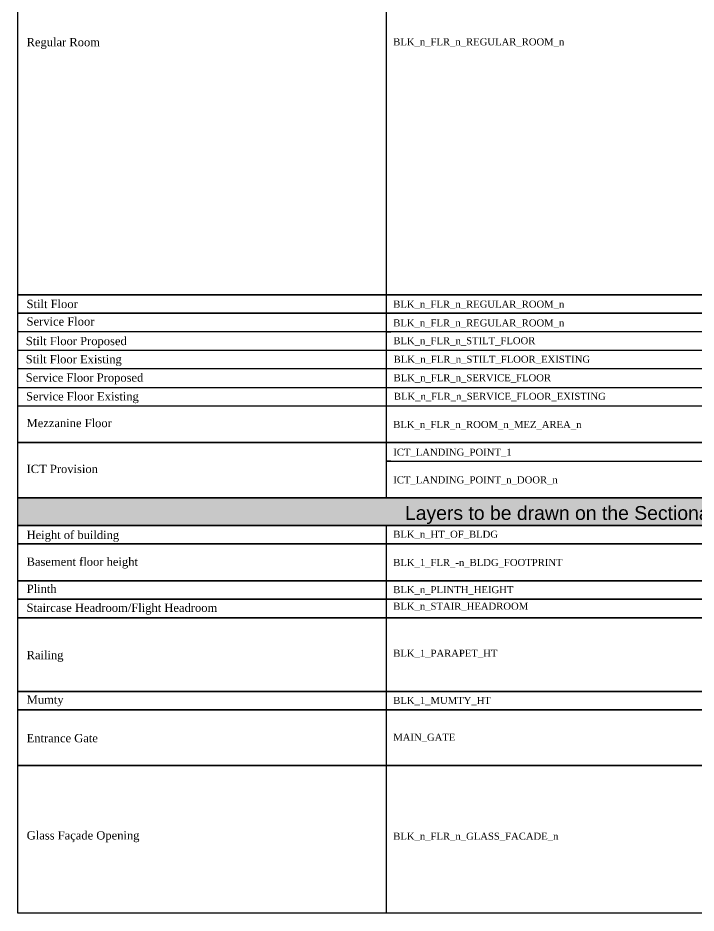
# Model space of a CAD drawing. Header units: millimetres. Extents: x -9481 to -9286, y 28723 to 28853.
# Drawn here: x -9481.26 to -9462.12, y 28737.18 to 28762.42 of the extents above; entities that cross this region are included whole.
import ezdxf

# ---------------------------------------------------------------- set-up
doc = ezdxf.new("R2010")
doc.units = ezdxf.units.MM
doc.linetypes.add('CONTINULUS', pattern=[0])
doc.layers.add('BLK_1_PLANTATION_GREENSTRIP', color=7, linetype='Continuous')
doc.layers.add('HATCH', color=7, linetype='Continuous')
doc.styles.add('MtXpl_Georgia', font='georgiab.ttf')
doc.styles.get("Standard").update_dxf_attribs({"font": 'arial.ttf', "height": 0.25})

# ---------------------------------------------------------------- blocks, each defined once
blk = doc.blocks.new('J4')
at = {"layer": 'HATCH', "linetype": 'CONTINULUS', "ltscale": 0.05}
h = blk.add_hatch(color=241, dxfattribs=at)
h.dxf.hatch_style = 1
h.paths.add_polyline_path([(-9435.455, 28796.771), (-9435.455, 28795.998), (-9396.427, 28795.998), (-9396.427, 28796.771)])
blk.add_lwpolyline([(-9435.455, 28796.771), (-9396.427, 28796.771), (-9396.427, 28795.998), (-9435.455, 28795.998), (-9435.455, 28796.771)], close=True)
at = {"color": 18, "insert": (-9424.534, 28796.544), "char_height": 0.39118, "attachment_point": 1}
blk.add_mtext_dynamic_manual_height_columns('Layers to be drawn on the Sectional Elevations or Building Elevation', width=18.54654, gutter_width=1.633, heights=[0], dxfattribs=at)

msp = doc.modelspace()

# ---------------------------------------------------------------- linework, layer by layer
for p, q in [((-9470.864, 28765.028), (-9470.864, 28754.615)), ((-9470.864, 28754.615), (-9470.864, 28754.094)), ((-9470.864, 28754.094), (-9470.864, 28751.489)), ((-9481.258, 28751.489), (-9481.258, 28753.574)), ((-9481.258, 28753.052), (-9442.23, 28753.052)), ((-9481.258, 28752.534), (-9442.23, 28752.534)), ((-9481.258, 28752.002), (-9442.23, 28752.002)), ((-9470.864, 28751.489), (-9470.864, 28750.969)), ((-9470.864, 28750.969), (-9470.864, 28750.448)), ((-9470.864, 28750.448), (-9470.864, 28749.927)), ((-9470.864, 28749.927), (-9470.864, 28749.407)), ((-9470.864, 28749.407), (-9470.864, 28748.886)), ((-9470.864, 28748.113), (-9470.864, 28747.592)), ((-9470.864, 28747.592), (-9470.864, 28747.072)), ((-9470.864, 28747.072), (-9470.864, 28746.551)), ((-9470.864, 28746.551), (-9470.864, 28746.03)), ((-9470.864, 28746.03), (-9470.864, 28745.51)), ((-9470.864, 28745.51), (-9470.864, 28744.989)), ((-9470.864, 28744.989), (-9470.864, 28743.948)), ((-9470.864, 28743.948), (-9470.864, 28743.427)), ((-9470.864, 28743.427), (-9470.864, 28742.907)), ((-9470.864, 28742.907), (-9470.864, 28742.386)), ((-9470.864, 28742.386), (-9470.864, 28741.865)), ((-9470.864, 28741.865), (-9470.864, 28741.345)), ((-9470.864, 28741.345), (-9470.864, 28740.824)), ((-9470.864, 28740.824), (-9470.864, 28740.303)), ((-9470.864, 28740.303), (-9470.864, 28739.783)), ((-9470.864, 28739.783), (-9470.864, 28739.262)), ((-9470.864, 28739.262), (-9470.864, 28738.741)), ((-9470.864, 28738.741), (-9470.864, 28738.221)), ((-9470.864, 28738.221), (-9470.864, 28737.7)), ((-9470.864, 28737.7), (-9470.864, 28737.179))]:
    msp.add_line(p, q)
for points in [[(-9481.258, 28761.904), (-9481.258, 28763.986)], [(-9481.258, 28761.383), (-9481.258, 28761.904)], [(-9481.258, 28760.863), (-9481.258, 28761.383)], [(-9481.258, 28760.342), (-9481.258, 28760.863)], [(-9481.258, 28759.821), (-9481.258, 28760.342)], [(-9481.258, 28759.301), (-9481.258, 28759.821)], [(-9481.258, 28758.78), (-9481.258, 28759.301)], [(-9481.258, 28758.259), (-9481.258, 28758.78)], [(-9481.258, 28757.739), (-9481.258, 28758.259)], [(-9481.258, 28757.218), (-9481.258, 28757.739)], [(-9481.258, 28756.697), (-9481.258, 28757.218)], [(-9481.258, 28756.177), (-9481.258, 28756.697)], [(-9481.258, 28755.656), (-9481.258, 28756.177)], [(-9481.258, 28755.135), (-9481.258, 28755.656)], [(-9461.732, 28755.135), (-9442.23, 28755.135), (-9442.23, 28754.615), (-9481.258, 28754.615), (-9481.258, 28755.135), (-9481.258, 28755.135)], [(-9470.738, 28754.615), (-9470.864, 28754.615)], [(-9470.864, 28754.615), (-9470.738, 28754.615)], [(-9470.738, 28754.094), (-9470.864, 28754.094)], [(-9470.864, 28754.094), (-9470.738, 28754.094)], [(-9470.738, 28753.574), (-9470.864, 28753.574)], [(-9470.864, 28753.574), (-9470.738, 28753.574)], [(-9481.258, 28750.448), (-9481.258, 28751.489), (-9442.23, 28751.489), (-9442.23, 28750.969), (-9457.862, 28750.969)], [(-9457.862, 28750.969), (-9442.23, 28750.969), (-9442.23, 28750.448), (-9481.258, 28750.448), (-9481.258, 28750.969)], [(-9481.258, 28749.927), (-9481.258, 28750.448), (-9442.23, 28750.448), (-9442.23, 28749.927), (-9457.862, 28749.927)], [(-9470.738, 28750.448), (-9470.864, 28750.448)], [(-9470.864, 28750.448), (-9470.738, 28750.448)], [(-9481.258, 28749.407), (-9481.258, 28749.927)], [(-9470.738, 28749.927), (-9470.864, 28749.927)], [(-9470.864, 28749.927), (-9470.738, 28749.927)], [(-9470.864, 28749.927), (-9442.23, 28749.927), (-9442.23, 28749.407), (-9457.862, 28749.407)], [(-9461.732, 28749.407), (-9442.23, 28749.407), (-9442.23, 28748.886), (-9481.258, 28748.886), (-9481.258, 28749.407)], [(-9481.258, 28747.072), (-9481.258, 28747.592), (-9442.23, 28747.592), (-9442.23, 28747.072), (-9461.732, 28747.072)], [(-9461.732, 28747.072), (-9442.23, 28747.072), (-9442.23, 28746.551), (-9481.258, 28746.551), (-9481.258, 28747.072), (-9481.258, 28747.072)], [(-9481.258, 28744.989), (-9481.258, 28745.51), (-9442.23, 28745.51), (-9442.23, 28744.989), (-9461.732, 28744.989)], [(-9481.258, 28744.468), (-9481.258, 28744.989)], [(-9481.258, 28743.948), (-9481.258, 28744.468)], [(-9442.23, 28743.948), (-9442.23, 28743.427), (-9481.258, 28743.427), (-9481.258, 28743.948), (-9481.258, 28743.948)], [(-9481.258, 28742.386), (-9481.258, 28742.907), (-9442.23, 28742.907), (-9442.23, 28742.386), (-9461.732, 28742.386)], [(-9481.258, 28741.865), (-9481.258, 28742.386)], [(-9461.732, 28741.865), (-9442.23, 28741.865), (-9442.23, 28741.345), (-9481.258, 28741.345), (-9481.258, 28741.865), (-9481.258, 28741.865)], [(-9481.258, 28740.824), (-9481.258, 28741.345), (-9442.23, 28741.345), (-9442.23, 28740.824)], [(-9481.258, 28740.303), (-9481.258, 28740.824)], [(-9481.258, 28739.783), (-9481.258, 28740.303)], [(-9481.258, 28739.262), (-9481.258, 28739.783)], [(-9481.258, 28738.741), (-9481.258, 28739.262)], [(-9481.258, 28738.221), (-9481.258, 28738.741)], [(-9481.258, 28737.7), (-9481.258, 28738.221)], [(-9442.23, 28737.7), (-9442.23, 28737.179), (-9481.258, 28737.179), (-9481.258, 28737.7)]]:
    msp.add_lwpolyline(points)
for points in [[(-9481.258, 28754.615), (-9442.23, 28754.615), (-9442.23, 28754.094), (-9481.258, 28754.094), (-9481.258, 28754.615)], [(-9481.258, 28754.094), (-9442.23, 28754.094), (-9442.23, 28753.574), (-9481.258, 28753.574), (-9481.258, 28754.094)], [(-9481.258, 28748.113), (-9442.23, 28748.113), (-9442.23, 28747.592), (-9481.258, 28747.592), (-9481.258, 28748.113)], [(-9481.258, 28746.551), (-9442.23, 28746.551), (-9442.23, 28746.03), (-9481.258, 28746.03), (-9481.258, 28746.551)], [(-9481.258, 28746.03), (-9442.23, 28746.03), (-9442.23, 28745.51), (-9481.258, 28745.51), (-9481.258, 28746.03)], [(-9481.258, 28743.427), (-9442.23, 28743.427), (-9442.23, 28742.907), (-9481.258, 28742.907), (-9481.258, 28743.427)]]:
    msp.add_lwpolyline(points, close=True)

# ---------------------------------------------------------------- block references
at = {"layer": 'BLK_1_PLANTATION_GREENSTRIP', "linetype": 'CONTINULUS'}
msp.add_blockref('J4', (-45.803, -47.885), dxfattribs=at)

# ---------------------------------------------------------------- texts
at = {"linetype": 'CONTINULUS', "style": 'MtXpl_Georgia'}
for s, height, p in [('Regular Room', 0.23406, (-9481.013, 28761.625)), ('BLK_n_FLR_n_REGULAR_ROOM_n', 0.19901, (-9470.667, 28761.65)), ('Stilt Floor', 0.23406, (-9481.013, 28754.241)), ('BLK_n_FLR_n_REGULAR_ROOM_n', 0.19901, (-9470.667, 28754.253)), ('Service Floor', 0.23406, (-9481.013, 28753.748)), ('BLK_n_FLR_n_REGULAR_ROOM_n', 0.19901, (-9470.667, 28753.724)), ('Stilt Floor Proposed', 0.23406, (-9481.035, 28753.196)), ('BLK_n_FLR_n_STILT_FLOOR', 0.19901, (-9470.665, 28753.222)), ('Stilt Floor Existing', 0.23406, (-9481.038, 28752.683)), ('BLK_n_FLR_n_STILT_FLOOR_EXISTING', 0.19901, (-9470.656, 28752.699)), ('Service Floor Proposed', 0.23406, (-9481.037, 28752.164)), ('BLK_n_FLR_n_SERVICE_FLOOR', 0.19901, (-9470.658, 28752.177)), ('Service Floor Existing', 0.23406, (-9481.028, 28751.636)), ('BLK_n_FLR_n_SERVICE_FLOOR_EXISTING', 0.19901, (-9470.649, 28751.654)), ('Mezzanine Floor', 0.23406, (-9481.013, 28750.883)), ('BLK_n_FLR_n_ROOM_n_MEZ_AREA_n', 0.19901, (-9470.667, 28750.859)), ('ICT_LANDING_POINT_1', 0.19901, (-9470.667, 28750.078)), ('ICT Provision', 0.23406, (-9481.013, 28749.589)), ('ICT_LANDING_POINT_n_DOOR_n', 0.19901, (-9470.667, 28749.297)), ('Height of building', 0.23406, (-9481.013, 28747.728)), ('BLK_n_HT_OF_BLDG', 0.19901, (-9470.667, 28747.764)), ('Basement floor height', 0.23406, (-9481.013, 28746.973)), ('BLK_1_FLR_-n_BLDG_FOOTPRINT', 0.19901, (-9470.667, 28746.968)), ('Plinth', 0.2341, (-9481.009, 28746.208)), ('BLK_n_PLINTH_HEIGHT', 0.19901, (-9470.667, 28746.202)), ('Staircase Headroom/Flight Headroom', 0.23406, (-9481.013, 28745.674)), ('BLK_n_STAIR_HEADROOM', 0.19901, (-9470.667, 28745.735)), ('Railing', 0.2341, (-9481.013, 28744.34)), ('BLK_1_PARAPET_HT', 0.19901, (-9470.667, 28744.409)), ('Mumty', 0.2341, (-9481.009, 28743.085)), ('BLK_1_MUMTY_HT', 0.19901, (-9470.667, 28743.078)), ('Entrance Gate', 0.23406, (-9481.013, 28741.997)), ('MAIN_GATE', 0.199, (-9470.667, 28742.04)), ('Glass Façade Opening', 0.23406, (-9481.009, 28739.255)), ('BLK_n_FLR_n_GLASS_FACADE_n', 0.19901, (-9470.667, 28739.248))]:
    msp.add_text(s, height=height, dxfattribs=at).set_placement(p)

doc.saveas('drawing.dxf')
